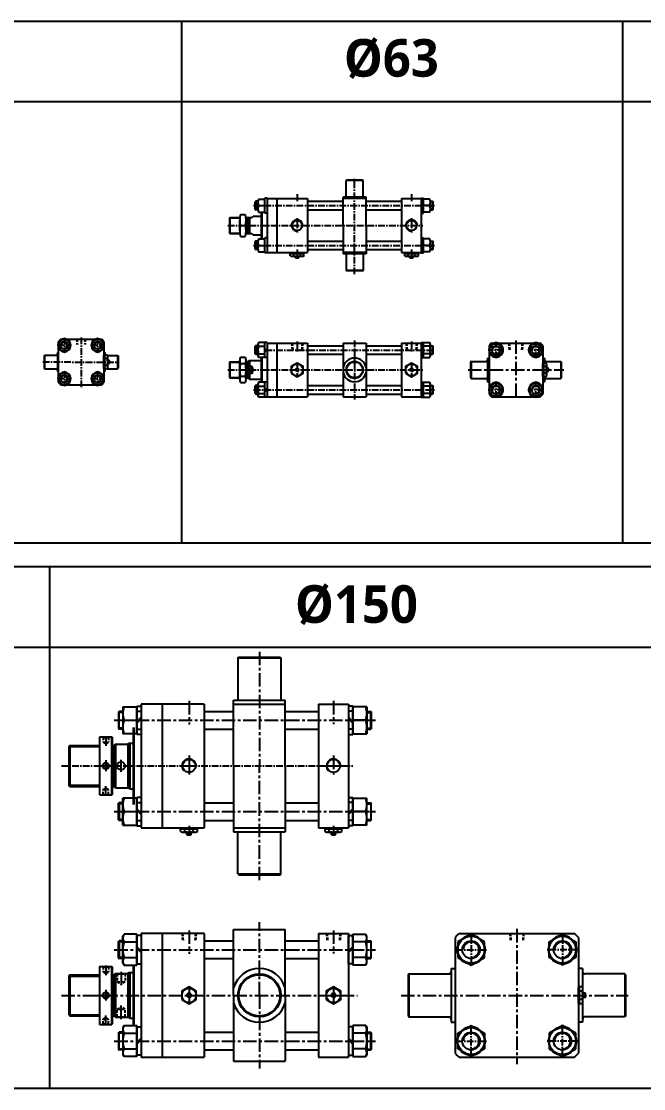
# Model space of a CAD drawing. Extents: x -819 to 5047, y 0 to 1986.
# Drawn here: x 1116 to 2275, y 0 to 1986 of the extents above; entities that cross this region are included whole.
import ezdxf

# ---------------------------------------------------------------- set-up
doc = ezdxf.new("R2010")
doc.units = 0
doc.header["$LTSCALE"] = 10
doc.header["$MEASUREMENT"] = 0
for name, pattern in [('CENTER', [2, 1.25, -0.25, 0.25, -0.25]), ('CENTERX2', [4, 2.5, -0.5, 0.5, -0.5]), ('HIDDENX2', [0.75, 0.5, -0.25])]:
    doc.linetypes.add(name, pattern=pattern)
doc.layers.get('0').update_dxf_attribs({"linetype": 'CONTINUOUS'})
doc.layers.get('DEFPOINTS').update_dxf_attribs({"linetype": 'CONTINUOUS'})
for name, color, linetype in [('CEN', 1, 'CENTERX2'), ('CENTER', 1, 'CENTER'), ('CL', 1, 'CENTER'), ('DIM', 2, 'CONTINUOUS'), ('HID', 2, 'HIDDENX2'), ('ML', 7, 'CONTINUOUS')]:
    doc.layers.add(name, color=color, linetype=linetype)
doc.styles.add('문자', font='romans.shx')

# ---------------------------------------------------------------- blocks, each defined once
blk = doc.blocks.new('A$C47060626')
at = {"layer": 'ML'}
for p, q in [((12.1, 26.7), (1.1, 20.3)), ((1.1, 20.3), (1.1, 7.6)), ((23.1, 20.3), (12.1, 26.7)), ((23.1, 7.6), (23.1, 20.3)), ((1.1, 7.6), (12.1, 1.3)), ((12.1, 1.3), (23.1, 7.6))]:
    blk.add_line(p, q, dxfattribs=at)
at = {"layer": 'ML', "color": 1, "linetype": 'CENTER'}
for p, q in [((12.1, 27.9), (12.1, 0)), ((0, 14), (24.2, 14))]:
    blk.add_line(p, q, dxfattribs=at)
at = {"layer": 'ML'}
for radius in [11, 7.1, 7]:
    blk.add_circle((12.1, 14), radius, dxfattribs=at)
for start, end in [(97.6906, 142.3094), (37.6906, 82.3094), (157.6906, 202.3094), (217.6906, 262.3094), (277.6906, 322.3094), (337.6906, 22.3094)]:
    blk.add_arc((12.1, 14), 11.9, start, end, dxfattribs=at)
at = {"layer": 'ML', "color": 2}
blk.add_arc((12.1, 14), 5.92, 261.2184, 189.4357, dxfattribs=at)
blk = doc.blocks.new('A$C04FF1368')
at = {"layer": 'ML'}
for p, q in [((14.5, 29.1), (2.5, 22.2)), ((2.5, 22.2), (2.5, 8.3)), ((26.5, 22.2), (14.5, 29.1)), ((26.5, 8.3), (26.5, 22.2)), ((2.5, 8.3), (14.5, 1.4)), ((14.5, 1.4), (26.5, 8.3))]:
    blk.add_line(p, q, dxfattribs=at)
at = {"layer": 'ML', "color": 1, "linetype": 'CENTER'}
for p, q in [((14.5, 0), (14.5, 30.5)), ((29, 15.2), (0, 15.2))]:
    blk.add_line(p, q, dxfattribs=at)
at = {"layer": 'ML'}
for radius in [12, 8.1, 8]:
    blk.add_circle((14.5, 15.2), radius, dxfattribs=at)
for start, end in [(154.4562, 205.5438), (94.4562, 145.5438), (34.4562, 85.5438), (334.4562, 25.5438), (214.4562, 265.5438), (274.4562, 325.5438)]:
    blk.add_arc((14.5, 15.2), 13.3, start, end, dxfattribs=at)
at = {"layer": 'ML', "color": 2}
blk.add_arc((14.5, 15.2), 6.92, 257.6643, 189.0156, dxfattribs=at)

msp = doc.modelspace()

# ---------------------------------------------------------------- linework, layer by layer
for p, q in [((5047, 1986.4), (0, 1986.4)), ((1415, 1015.4), (1415, 1986.4)), ((2236, 1015.4), (2236, 1986.4)), ((5047, 1836.4), (0, 1836.4)), ((1626.5, 1546.6), (1627, 1546.1)), ((1626.5, 1546.6), (1632.5, 1546.6)), ((1627, 1546.1), (1632, 1546.1)), ((1632.5, 1546.6), (1632, 1546.1)), ((1839.5, 1546.6), (1840, 1546.1)), ((1839.5, 1546.6), (1845.5, 1546.6)), ((1840, 1546.1), (1845, 1546.1)), ((1845.5, 1546.6), (1845, 1546.1)), ((1279.4, 1349.4), (1279.4, 1355.4)), ((1279.4, 1355.4), (1279.9, 1354.9)), ((1279.9, 1349.9), (1279.9, 1354.9)), ((1279.4, 1349.4), (1279.9, 1349.9)), ((2096.8, 1334.7), (2096.8, 1340.7)), ((2096.8, 1340.7), (2097.3, 1340.2)), ((2096.8, 1334.7), (2097.3, 1335.2)), ((2097.3, 1335.2), (2097.3, 1340.2)), ((5047, 1015.4), (0, 1015.4)), ((3507, 971), (0, 971)), ((1169, 0), (1169, 971)), ((3507, 821), (0, 821)), ((3507, 0), (0, 0)), ((3507, 0), (0, 0))]:
    msp.add_line(p, q)
at = {"color": 7, "linetype": 'Continuous'}
for p, q in [((1616.8, 1550.1), (1616.8, 1554.5)), ((1616.8, 1554.5), (1629.5, 1554.5)), ((1617.5, 1556.5), (1641.5, 1556.5)), ((1617.5, 1554.5), (1617.5, 1556.5)), ((1623.2, 1550.1), (1623.2, 1554.5)), ((1629.5, 1554.5), (1642.2, 1554.5)), ((1635.9, 1550.1), (1635.9, 1554.5)), ((1641.5, 1554.5), (1641.5, 1556.5)), ((1642.2, 1550.1), (1642.2, 1554.5)), ((1829.8, 1550.1), (1829.8, 1554.5)), ((1829.8, 1554.5), (1842.5, 1554.5)), ((1830.5, 1556.5), (1854.5, 1556.5)), ((1830.5, 1554.5), (1830.5, 1556.5)), ((1836.2, 1550.1), (1836.2, 1554.5)), ((1842.5, 1554.5), (1855.2, 1554.5)), ((1848.9, 1550.1), (1848.9, 1554.5)), ((1854.5, 1554.5), (1854.5, 1556.5)), ((1855.2, 1550.1), (1855.2, 1554.5)), ((1620, 1549.1), (1639.1, 1549.1)), ((1626.5, 1546.6), (1626.5, 1549.1)), ((1632.5, 1546.6), (1632.5, 1549.1)), ((1833, 1549.1), (1852.1, 1549.1)), ((1839.5, 1546.6), (1839.5, 1549.1)), ((1845.5, 1546.6), (1845.5, 1549.1)), ((1269.5, 1340.3), (1269.5, 1364.3)), ((1271.5, 1364.3), (1269.5, 1364.3)), ((1275.9, 1365), (1271.5, 1365)), ((1271.5, 1352.3), (1271.5, 1365)), ((1275.9, 1358.7), (1271.5, 1358.7)), ((1271.5, 1339.6), (1271.5, 1352.3)), ((1276.9, 1342.8), (1276.9, 1361.8)), ((1279.4, 1355.4), (1276.9, 1355.4)), ((1271.5, 1340.3), (1269.5, 1340.3)), ((1275.9, 1346), (1271.5, 1346)), ((1275.9, 1339.6), (1271.5, 1339.6)), ((1279.4, 1349.4), (1276.9, 1349.4)), ((2086.9, 1325.7), (2086.9, 1349.7)), ((2088.9, 1349.7), (2086.9, 1349.7)), ((2093.3, 1350.4), (2088.9, 1350.4)), ((2088.9, 1337.7), (2088.9, 1350.4)), ((2093.3, 1344.1), (2088.9, 1344.1)), ((2088.9, 1325), (2088.9, 1337.7)), ((2093.3, 1331.4), (2088.9, 1331.4)), ((2094.3, 1328.2), (2094.3, 1347.3)), ((2096.8, 1340.7), (2094.3, 1340.7)), ((2096.8, 1334.7), (2094.3, 1334.7)), ((2088.9, 1325.7), (2086.9, 1325.7)), ((2093.3, 1325), (2088.9, 1325)), ((1412.6, 478.6), (1412.6, 483.6)), ((1412.6, 483.6), (1419, 483.6)), ((1413.6, 483.6), (1413.6, 485.6)), ((1413.6, 485.6), (1442.8, 485.6)), ((1415.8, 477.6), (1440.6, 477.6)), ((1419, 483.6), (1443.8, 483.6)), ((1420.4, 478.6), (1420.4, 483.6)), ((1424.2, 477.8), (1424.2, 477.8)), ((1424.2, 473.1), (1424.2, 477.6)), ((1432.2, 473.1), (1432.2, 477.6)), ((1436, 478.6), (1436, 483.6)), ((1442.8, 483.6), (1442.8, 485.6)), ((1443.8, 478.6), (1443.8, 483.6)), ((1681.6, 478.6), (1681.6, 483.6)), ((1681.6, 483.6), (1688, 483.6)), ((1682.6, 483.6), (1682.6, 485.6)), ((1682.6, 485.6), (1711.8, 485.6)), ((1684.8, 477.6), (1709.6, 477.6)), ((1688, 483.6), (1712.8, 483.6)), ((1689.4, 478.6), (1689.4, 483.6)), ((1693.2, 477.8), (1693.2, 477.8)), ((1693.2, 473.1), (1693.2, 477.6)), ((1701.2, 473.1), (1701.2, 477.6)), ((1705, 478.6), (1705, 483.6)), ((1711.8, 483.6), (1711.8, 485.6)), ((1712.8, 478.6), (1712.8, 483.6)), ((1424.2, 473.1), (1424.7, 472.6)), ((1432.2, 473.1), (1424.2, 473.1)), ((1424.7, 472.6), (1431.7, 472.6)), ((1432.2, 473.1), (1431.7, 472.6)), ((1693.2, 473.1), (1693.7, 472.6)), ((1701.2, 473.1), (1693.2, 473.1)), ((1693.7, 472.6), (1700.7, 472.6)), ((1701.2, 473.1), (1700.7, 472.6)), ((2153.5, 159), (2153.5, 188.2)), ((2155.5, 188.2), (2153.5, 188.2)), ((2160.5, 189.2), (2155.5, 189.2)), ((2155.5, 164.3), (2155.5, 189.2)), ((2160.5, 181.4), (2155.5, 181.4)), ((2161.5, 161.2), (2161.5, 186)), ((2155.5, 159), (2153.5, 159)), ((2160.5, 165.8), (2155.5, 165.8)), ((2155.5, 158), (2155.5, 164.3)), ((2161.3, 169.6), (2161.3, 169.6)), ((2166, 177.6), (2161.5, 177.6)), ((2166, 169.6), (2161.5, 169.6)), ((2166, 177.6), (2166.5, 177.1)), ((2166, 177.6), (2166, 169.6)), ((2166, 169.6), (2166.5, 170.1)), ((2166.5, 170.1), (2166.5, 177.1)), ((2160.5, 158), (2155.5, 158))]:
    msp.add_line(p, q, dxfattribs=at)
for points in [[(1618.5, 1331.4), (1629.5, 1325), (1640.5, 1331.4), (1640.5, 1344.1), (1629.5, 1350.4), (1618.5, 1344.1)], [(1628.7, 1339.2), (1627.8, 1337.7), (1628.7, 1336.2), (1630.4, 1336.2), (1631.3, 1337.7), (1630.4, 1339.2)], [(1831.5, 1331.4), (1842.5, 1325), (1853.5, 1331.4), (1853.5, 1344.1), (1842.5, 1350.4), (1831.5, 1344.1)], [(1841.7, 1339.2), (1840.8, 1337.7), (1841.7, 1336.2), (1843.4, 1336.2), (1844.3, 1337.7), (1843.4, 1339.2)], [(1414.7, 165.8), (1428.2, 158), (1441.7, 165.8), (1441.7, 181.4), (1428.2, 189.2), (1414.7, 181.4)], [(1683.7, 165.8), (1697.2, 158), (1710.7, 165.8), (1710.7, 181.4), (1697.2, 189.2), (1683.7, 181.4)], [(1426.8, 176.1), (1425.3, 173.6), (1426.8, 171.1), (1429.7, 171.1), (1431.1, 173.6), (1429.7, 176.1)], [(1695.8, 176.1), (1694.3, 173.6), (1695.8, 171.1), (1698.7, 171.1), (1700.1, 173.6), (1698.7, 176.1)]]:
    msp.add_lwpolyline(points, close=True, dxfattribs=at)
for centre, radius in [((1629.5, 1337.7), 11), ((1629.5, 1337.7), 2.5), ((1842.5, 1337.7), 11), ((1842.5, 1337.7), 2.5), ((1428.2, 173.6), 13.5), ((1697.2, 173.6), 13.5), ((1428.2, 173.6), 3.5), ((1697.2, 173.6), 3.5)]:
    msp.add_circle(centre, radius, dxfattribs=at)
for centre, radius, start, end in [((1620, 1554.8), 5.62, 235.6158, 270), ((1620, 1554.8), 5.62, 235.6158, 304.3842), ((1629.5, 1570.1), 21, 252.412, 270), ((1629.5, 1570.1), 21, 270, 287.588), ((1639.1, 1554.8), 5.62, 235.6158, 304.3842), ((1833, 1554.8), 5.62, 235.6158, 270), ((1833, 1554.8), 5.62, 235.6158, 304.3842), ((1842.5, 1570.1), 21, 252.412, 270), ((1842.5, 1570.1), 21, 270, 287.588), ((1852.1, 1554.8), 5.62, 235.6158, 304.3842), ((1271.3, 1361.8), 5.62, 325.6158, 34.3842), ((1255.9, 1352.3), 21, 0, 17.588), ((1255.9, 1352.3), 21, 342.412, 0), ((1271.3, 1342.8), 5.62, 325.6158, 34.3842), ((1271.3, 1342.8), 5.62, 325.6158, 0), ((2088.7, 1347.3), 5.62, 325.6158, 34.3842), ((2073.3, 1337.7), 21, 0, 17.588), ((2073.3, 1337.7), 21, 342.412, 0), ((2088.7, 1328.2), 5.62, 325.6158, 34.3842), ((2088.7, 1328.2), 5.62, 325.6158, 0), ((1415.8, 483.2), 5.62, 235.6158, 270), ((1416.5, 485.8), 8.22, 241.7006, 298.2994), ((1428.2, 508.9), 31.3, 255.6172, 270.0141), ((1428.2, 508.9), 31.3, 269.9859, 284.3828), ((1439.9, 485.8), 8.22, 241.7006, 298.2994), ((1684.8, 483.2), 5.62, 235.6158, 270), ((1685.5, 485.8), 8.22, 241.7006, 298.2994), ((1697.2, 508.9), 31.3, 255.6172, 270.0141), ((1697.2, 508.9), 31.3, 269.9859, 284.3828), ((1708.9, 485.8), 8.22, 241.7006, 298.2994), ((2153.3, 185.3), 8.22, 331.7006, 28.2994), ((2130.2, 173.6), 31.3, 359.9859, 14.3828), ((2130.2, 173.6), 31.3, 345.6172, 0.0141), ((2153.3, 161.9), 8.22, 331.7006, 28.2994)]:
    msp.add_arc(centre, radius, start, end, dxfattribs=at)
at = {"layer": 'CEN', "color": 1, "linetype": 'CENTER'}
for p, q in [((1736.5, 1515.7), (1736.5, 1694.8)), ((1629.5, 1664.5), (1629.5, 1651.5)), ((1842.5, 1664.5), (1842.5, 1651.5)), ((1548.5, 1643.5), (1885.5, 1643.5)), ((1500.5, 1606.5), (1863.5, 1606.5)), ((1548.5, 1569.5), (1885.5, 1569.5)), ((1629.5, 1561.5), (1629.5, 1547.5)), ((1842.5, 1561.5), (1842.5, 1547.5)), ((1736.5, 1392.5), (1736.5, 1282.4)), ((1570.5, 1374.7), (1885.5, 1374.7)), ((1500.5, 1337.7), (1863.5, 1337.7)), ((1629.5, 1346.7), (1629.5, 1328.7)), ((1842.5, 1346.7), (1842.5, 1328.7)), ((1548.5, 1300.7), (1885.5, 1300.7))]:
    msp.add_line(p, q, dxfattribs=at)
at = {"layer": 'CEN', "color": 1, "linetype": 'CENTER', "ltscale": 1.5}
for p, q in [((1629.5, 1620), (1629.5, 1593)), ((1842.5, 1620), (1842.5, 1593)), ((1629.5, 1390.7), (1629.5, 1370.7)), ((1842.5, 1390.7), (1842.5, 1370.7))]:
    msp.add_line(p, q, dxfattribs=at)
at = {"layer": 'CEN'}
for p, q in [((2036.9, 1392.7), (2036.9, 1282.7)), ((1947.9, 1337.7), (2125.9, 1337.7)), ((1559.2, 813.2), (1559.2, 600.6)), ((1428.2, 721.6), (1428.2, 677.7)), ((1697.2, 721.6), (1697.2, 678.4)), ((1289, 685.6), (1775.4, 685.6)), ((1273.2, 656.3), (1273.2, 638.3)), ((1428.2, 619.9), (1428.2, 584.2)), ((1697.2, 619.9), (1697.2, 583.5)), ((1255.1, 600.6), (1290.4, 600.6)), ((1273.2, 611.1), (1273.2, 590.8)), ((1301.7, 589.6), (1301.7, 611.9)), ((1414.9, 600.6), (1441.5, 600.6)), ((1428.2, 613.9), (1428.2, 587.1)), ((1559.2, 387.9), (1559.2, 600.6)), ((1683.9, 600.6), (1710.5, 600.6)), ((1273.2, 544.8), (1273.2, 562.9)), ((1289, 515.6), (1775.4, 515.6)), ((1428.2, 489.3), (1428.2, 473.6)), ((1697.2, 489.4), (1697.2, 473.6)), ((1559.2, 173.6), (1559.2, 309.6)), ((1428.2, 294.6), (1428.2, 250.7)), ((1697.2, 294.6), (1697.2, 251.4)), ((2038.5, 297.3), (2038.5, 45.7)), ((1289, 258.6), (1775.4, 258.6)), ((1273.2, 229.3), (1273.2, 211.3)), ((1301.7, 217.6), (1301.7, 192.3)), ((1273.2, 184.1), (1273.2, 163.8)), ((1428.2, 186.9), (1428.2, 160.3)), ((1697.2, 186.9), (1697.2, 160.3)), ((1190.6, 173.6), (1742.1, 173.6)), ((1255.1, 173.6), (1290.4, 173.6)), ((1255.1, 173.6), (1290.4, 173.6)), ((1559.2, 173.6), (1559.2, 37.5)), ((1683.9, 173.6), (1710.5, 173.6)), ((1823.3, 173.6), (2245.9, 173.6)), ((1301.7, 129.6), (1301.7, 154.7)), ((1273.2, 117.8), (1273.2, 135.9)), ((1289, 88.6), (1775.4, 88.6))]:
    msp.add_line(p, q, dxfattribs=at)
at = {"layer": 'CENTER'}
for p, q in [((1227.2, 1398), (1227.1, 1305)), ((1155.7, 1352.5), (1297.6, 1352.3)), ((1190.6, 600.6), (1732.9, 600.6))]:
    msp.add_line(p, q, dxfattribs=at)
at = {"layer": 'CL'}
for p, q in [((1953.5, 286.8), (1953.5, 230.3)), ((2123.5, 286.8), (2123.5, 230.3)), ((1925.3, 258.6), (1981.8, 258.6)), ((2151.8, 258.6), (2095.3, 258.6)), ((1953.5, 60.3), (1953.5, 116.8)), ((2123.5, 60.3), (2123.5, 116.8)), ((1925.3, 88.6), (1981.8, 88.6)), ((2151.8, 88.6), (2095.3, 88.6))]:
    msp.add_line(p, q, dxfattribs=at)
at = {"layer": 'DEFPOINTS', "color": 0, "linetype": 'ByBlock'}
for p in [(1562.5, 1624), (1562.5, 1589), (1562.5, 1355.2), (1556.6, 1320.2), (1562.5, 1320.2)]:
    msp.add_point(p, dxfattribs=at)
at = {"layer": 'DIM'}
for p, q in [((1758, 1673), (1758, 1673)), ((1627, 1546.1), (1627, 1549.1)), ((1632, 1546.1), (1632, 1549.1)), ((1758, 1540), (1758, 1540)), ((1840, 1546.1), (1840, 1549.1)), ((1845, 1546.1), (1845, 1549.1)), ((1569.5, 1374.7), (1573.5, 1377.1)), ((1569.5, 1372.4), (1573.5, 1374.7)), ((1864.5, 1377.1), (1860.5, 1374.7)), ((1864.5, 1374.7), (1860.5, 1372.4)), ((1279.9, 1354.9), (1276.9, 1354.9)), ((1279.9, 1349.9), (1276.9, 1349.9)), ((1545.3, 1331), (1538.5, 1344.5)), ((1538.5, 1331), (1545.3, 1344.5)), ((2097.3, 1340.2), (2094.3, 1340.2)), ((2097.3, 1335.2), (2094.3, 1335.2)), ((1569.5, 1300.7), (1573.5, 1303.1)), ((1569.5, 1298.4), (1573.5, 1300.7)), ((1864.5, 1303.1), (1860.5, 1300.7)), ((1864.5, 1300.7), (1860.5, 1298.4)), ((1204.2, 636.6), (1261.2, 636.6)), ((1285.2, 636.6), (1287.2, 636.6)), ((1287.2, 636.6), (1289.2, 637.7)), ((1204.2, 564.6), (1261.2, 564.6)), ((1285.2, 564.6), (1287.2, 564.6)), ((1287.2, 564.6), (1289.2, 563.4)), ((1204.2, 209.6), (1261.2, 209.6)), ((1285.2, 209.6), (1287.2, 209.6)), ((1287.2, 209.6), (1289.2, 210.7)), ((1204.2, 137.6), (1261.2, 137.6)), ((1285.2, 137.6), (1287.2, 137.6)), ((1287.2, 137.6), (1289.2, 136.4))]:
    msp.add_line(p, q, dxfattribs=at)
for centre, radius, start, end in [((1629.5, 1606.5), 10.5, 356.1774, 273.8226), ((1842.5, 1606.5), 10.5, 356.1774, 273.8226), ((1629.5, 1337.7), 3, 270, 180), ((1842.5, 1337.7), 3, 270, 180), ((1428.2, 600.6), 13.2, 349.6369, 221.3938), ((1697.2, 600.6), 13.2, 349.6369, 221.3938)]:
    msp.add_arc(centre, radius, start, end, dxfattribs=at)
at = {"layer": 'HID'}
for p, q in [((1218.7, 1394.9), (1219.5, 1384.9)), ((1219.5, 1394.9), (1220.3, 1384.9)), ((1234.5, 1394.9), (1233.7, 1384.9)), ((1235.3, 1394.9), (1234.5, 1384.9)), ((1619, 1387.7), (1620.4, 1374.7)), ((1620.3, 1387.7), (1621.6, 1374.7)), ((1638.8, 1387.7), (1637.4, 1374.7)), ((1640, 1387.7), (1638.7, 1374.7)), ((1832, 1387.7), (1833.4, 1374.7)), ((1833.3, 1387.7), (1834.6, 1374.7)), ((1851.8, 1387.7), (1850.4, 1374.7)), ((1853, 1387.7), (1851.7, 1374.7)), ((2023.1, 1387.7), (2024.3, 1373.7)), ((2024.2, 1387.7), (2025.4, 1373.7)), ((2048.3, 1387.7), (2047.1, 1373.7)), ((2049.5, 1387.7), (2048.3, 1373.7)), ((1268.2, 653.6), (1267.2, 654.6)), ((1268.2, 653.6), (1268.2, 644.6)), ((1268.2, 653.6), (1278.2, 653.6)), ((1268.2, 644.6), (1273.2, 641.4)), ((1268.2, 644.6), (1278.2, 644.6)), ((1273.2, 641.4), (1278.2, 644.6)), ((1278.2, 653.6), (1279.2, 654.6)), ((1278.2, 653.6), (1278.2, 644.6)), ((1268.2, 556.6), (1273.2, 559.8)), ((1268.2, 547.6), (1268.2, 556.6)), ((1268.2, 556.6), (1278.2, 556.6)), ((1273.2, 559.8), (1278.2, 556.6)), ((1278.2, 547.6), (1278.2, 556.6)), ((1268.2, 547.6), (1267.2, 546.6)), ((1268.2, 547.6), (1278.2, 547.6)), ((1278.2, 547.6), (1279.2, 546.6)), ((1415, 288.6), (1416.2, 274.6)), ((1416.2, 288.6), (1417.4, 274.6)), ((1440.3, 288.6), (1439.1, 274.6)), ((1441.4, 288.6), (1440.2, 274.6)), ((1684, 288.6), (1685.2, 274.6)), ((1685.2, 288.6), (1686.4, 274.6)), ((1709.3, 288.6), (1708.1, 274.6)), ((1710.4, 288.6), (1709.2, 274.6)), ((2025.3, 288.6), (2026.5, 274.6)), ((2026.5, 288.6), (2027.7, 274.6)), ((2050.6, 288.6), (2049.3, 274.6)), ((2051.7, 288.6), (2050.5, 274.6)), ((1268.2, 226.6), (1267.2, 227.6)), ((1268.2, 226.6), (1268.2, 217.6)), ((1268.2, 226.6), (1278.2, 226.6)), ((1278.2, 226.6), (1279.2, 227.6)), ((1278.2, 226.6), (1278.2, 217.6)), ((1268.2, 217.6), (1273.2, 214.4)), ((1268.2, 217.6), (1278.2, 217.6)), ((1273.2, 214.4), (1278.2, 217.6)), ((1293.7, 214.1), (1294.2, 213.6)), ((1294.2, 213.6), (1294.2, 199.1)), ((1294.2, 213.6), (1309.2, 213.6)), ((1294.2, 199.1), (1309.2, 199.1)), ((1294.2, 199.1), (1301.7, 194.7)), ((1309.2, 199.1), (1301.7, 194.7)), ((1309.7, 214.1), (1309.2, 213.6)), ((1309.2, 213.6), (1309.2, 199.1)), ((1294.2, 148.1), (1301.7, 152.4)), ((1294.2, 148.1), (1309.2, 148.1)), ((1294.2, 133.6), (1294.2, 148.1)), ((1309.2, 148.1), (1301.7, 152.4)), ((1309.2, 133.6), (1309.2, 148.1)), ((1268.2, 120.6), (1267.2, 119.6)), ((1268.2, 129.6), (1273.2, 132.7)), ((1268.2, 120.6), (1268.2, 129.6)), ((1268.2, 129.6), (1278.2, 129.6)), ((1268.2, 120.6), (1278.2, 120.6)), ((1273.2, 132.7), (1278.2, 129.6)), ((1278.2, 120.6), (1278.2, 129.6)), ((1278.2, 120.6), (1279.2, 119.6)), ((1293.7, 133.1), (1294.2, 133.6)), ((1294.2, 133.6), (1309.2, 133.6)), ((1309.7, 133.1), (1309.2, 133.6))]:
    msp.add_line(p, q, dxfattribs=at)
at = {"layer": 'ML'}
for p, q in [((1721.8, 1691), (1720.8, 1690)), ((1720.8, 1659.5), (1720.8, 1690)), ((1752.3, 1690), (1720.8, 1690)), ((1751.3, 1691), (1721.8, 1691)), ((1751.3, 1691), (1752.3, 1690)), ((1752.3, 1659.5), (1752.3, 1690)), ((1552.3, 1651.5), (1551.5, 1650.8)), ((1551.5, 1636.3), (1551.5, 1650.8)), ((1552.3, 1651.5), (1552.3, 1635.5)), ((1556.7, 1651.5), (1552.3, 1651.5)), ((1556.5, 1637.5), (1556.5, 1649.6)), ((1557.6, 1655.7), (1569.5, 1655.7)), ((1569.5, 1629.5), (1569.5, 1657.5)), ((1573.5, 1657.5), (1569.5, 1657.5)), ((1573.5, 1657.5), (1573.5, 1555.5)), ((1573.5, 1656.5), (1648.5, 1656.5)), ((1591.5, 1656.5), (1591.5, 1556.5)), ((1648.5, 1656.5), (1648.5, 1556.5)), ((1648.5, 1651.5), (1715, 1651.5)), ((1715, 1606.5), (1715, 1659.5)), ((1758, 1659.5), (1715, 1659.5)), ((1758, 1656.5), (1715, 1656.5)), ((1758, 1606.5), (1758, 1659.5)), ((1758, 1651.5), (1823.5, 1651.5)), ((1823.5, 1656.5), (1823.5, 1556.5)), ((1823.5, 1656.5), (1860.5, 1656.5)), ((1860.5, 1657.5), (1860.5, 1555.5)), ((1860.5, 1657.5), (1864.5, 1657.5)), ((1864.5, 1629.5), (1864.5, 1657.5)), ((1876.5, 1655.7), (1864.5, 1655.7)), ((1877.4, 1651.5), (1881.8, 1651.5)), ((1877.5, 1637.5), (1877.5, 1649.6)), ((1881.8, 1651.5), (1881.8, 1635.5)), ((1881.8, 1651.5), (1882.5, 1650.8)), ((1882.5, 1636.3), (1882.5, 1650.8)), ((1551.5, 1636.3), (1552.3, 1635.5)), ((1556.7, 1635.5), (1552.3, 1635.5)), ((1557.6, 1643.5), (1569.5, 1643.5)), ((1557.6, 1631.4), (1569.5, 1631.4)), ((1562.5, 1631.4), (1562.5, 1581.7)), ((1563.5, 1631.4), (1563.5, 1581.7)), ((1573.5, 1629.5), (1569.5, 1629.5)), ((1648.5, 1635.5), (1715, 1635.5)), ((1758, 1635.5), (1823.5, 1635.5)), ((1860.5, 1629.5), (1864.5, 1629.5)), ((1876.5, 1643.5), (1864.5, 1643.5)), ((1876.5, 1631.4), (1864.5, 1631.4)), ((1877.4, 1635.5), (1881.8, 1635.5)), ((1882.5, 1636.3), (1881.8, 1635.5)), ((1503.5, 1620.8), (1504.3, 1621.5)), ((1503.5, 1620.8), (1503.5, 1592.3)), ((1504.3, 1621.5), (1504.3, 1591.5)), ((1504.3, 1621.5), (1522.9, 1621.5)), ((1522.5, 1596.4), (1522.5, 1616.7)), ((1524, 1626.9), (1533, 1626.9)), ((1534.2, 1621.5), (1545.3, 1621.5)), ((1534.5, 1596.4), (1534.5, 1616.7)), ((1536.5, 1621.5), (1536.5, 1591.5)), ((1538.5, 1621.5), (1538.5, 1591.5)), ((1540.5, 1621.5), (1540.5, 1591.5)), ((1545.3, 1621.5), (1547.3, 1624)), ((1547.3, 1624), (1562.5, 1624)), ((1503.5, 1592.3), (1504.3, 1591.5)), ((1504.3, 1591.5), (1522.9, 1591.5)), ((1524, 1606.5), (1533, 1606.5)), ((1534.2, 1591.5), (1545.3, 1591.5)), ((1545.3, 1591.5), (1547.3, 1589)), ((1715, 1606.5), (1715, 1553.5)), ((1758, 1606.5), (1758, 1553.5)), ((1524, 1586.2), (1533, 1586.2)), ((1547.3, 1589), (1562.5, 1589)), ((1552.3, 1577.5), (1551.5, 1576.8)), ((1551.5, 1562.3), (1551.5, 1576.8)), ((1552.3, 1577.5), (1552.3, 1561.5)), ((1556.7, 1577.5), (1552.3, 1577.5)), ((1556.5, 1563.5), (1556.5, 1575.6)), ((1557.6, 1581.7), (1569.5, 1581.7)), ((1557.6, 1569.5), (1569.5, 1569.5)), ((1569.5, 1555.5), (1569.5, 1583.5)), ((1573.5, 1583.5), (1569.5, 1583.5)), ((1648.5, 1577.5), (1715, 1577.5)), ((1758, 1577.5), (1823.5, 1577.5)), ((1860.5, 1583.5), (1864.5, 1583.5)), ((1864.5, 1555.5), (1864.5, 1583.5)), ((1876.5, 1581.7), (1864.5, 1581.7)), ((1876.5, 1569.5), (1864.5, 1569.5)), ((1877.4, 1577.5), (1881.8, 1577.5)), ((1877.5, 1563.5), (1877.5, 1575.6)), ((1881.8, 1577.5), (1881.8, 1561.5)), ((1881.8, 1577.5), (1882.5, 1576.8)), ((1882.5, 1562.3), (1882.5, 1576.8)), ((1551.5, 1562.3), (1552.3, 1561.5)), ((1556.7, 1561.5), (1552.3, 1561.5)), ((1557.6, 1557.4), (1569.5, 1557.4)), ((1573.5, 1555.5), (1569.5, 1555.5)), ((1573.5, 1556.5), (1648.5, 1556.5)), ((1648.5, 1561.5), (1715, 1561.5)), ((1758, 1556.5), (1715, 1556.5)), ((1758, 1553.5), (1715, 1553.5)), ((1720.8, 1553.5), (1720.8, 1523)), ((1752.3, 1553.5), (1752.3, 1523)), ((1758, 1561.5), (1823.5, 1561.5)), ((1823.5, 1556.5), (1860.5, 1556.5)), ((1860.5, 1555.5), (1864.5, 1555.5)), ((1876.5, 1557.4), (1864.5, 1557.4)), ((1877.4, 1561.5), (1881.8, 1561.5)), ((1882.5, 1562.3), (1881.8, 1561.5)), ((1752.3, 1523), (1720.8, 1523)), ((1721.8, 1522), (1720.8, 1523)), ((1751.3, 1522), (1721.8, 1522)), ((1751.3, 1522), (1752.3, 1523)), ((1189.3, 1394.9), (1265.1, 1394.9)), ((1269.5, 1390.6), (1269.5, 1314.2)), ((1184.5, 1390.2), (1184.5, 1314.6)), ((1552.3, 1382.7), (1551.5, 1382)), ((1551.5, 1367.5), (1551.5, 1382)), ((1552.3, 1382.7), (1552.3, 1366.7)), ((1556.5, 1382.7), (1552.3, 1382.7)), ((1556.5, 1364.2), (1556.5, 1385.2)), ((1573.5, 1388.7), (1557.6, 1388.7)), ((1557.6, 1381.7), (1569.5, 1381.7)), ((1569.5, 1360.7), (1569.5, 1388.7)), ((1573.5, 1388.7), (1573.5, 1286.7)), ((1573.5, 1387.7), (1648.5, 1387.7)), ((1591.5, 1387.7), (1591.5, 1287.7)), ((1648.5, 1387.7), (1648.5, 1287.7)), ((1648.5, 1382.7), (1715, 1382.7)), ((1715, 1387.7), (1758, 1387.7)), ((1715, 1387.7), (1715, 1287.7)), ((1758, 1387.7), (1758, 1287.7)), ((1758, 1382.7), (1823.5, 1382.7)), ((1823.5, 1387.7), (1823.5, 1287.7)), ((1823.5, 1387.7), (1860.5, 1387.7)), ((1860.5, 1388.7), (1860.5, 1286.7)), ((1860.5, 1388.7), (1876.5, 1388.7)), ((1864.5, 1360.7), (1864.5, 1388.7)), ((1876.5, 1381.7), (1864.5, 1381.7)), ((1877.5, 1364.2), (1877.5, 1385.2)), ((1877.5, 1382.7), (1881.8, 1382.7)), ((1881.8, 1382.7), (1881.8, 1366.7)), ((1881.8, 1382.7), (1882.5, 1382)), ((1882.5, 1367.5), (1882.5, 1382)), ((1986.9, 1383.1), (1986.9, 1292.4)), ((1991.6, 1387.7), (2082.3, 1387.7)), ((2086.9, 1383.1), (2086.9, 1292.4)), ((1159.2, 1365), (1158.2, 1364)), ((1158.2, 1364), (1158.2, 1341)), ((1159.2, 1365), (1159.1, 1340)), ((1159.2, 1365), (1180.7, 1365)), ((1183.2, 1370), (1183.1, 1335)), ((1183.2, 1370), (1184.5, 1370)), ((1269.5, 1369.8), (1271.2, 1369.8)), ((1269.5, 1357.8), (1269.5, 1346.8)), ((1271.2, 1369.8), (1271.2, 1364.3)), ((1276.1, 1364.8), (1295.2, 1364.8)), ((1295.2, 1364.8), (1295.1, 1339.8)), ((1295.2, 1364.8), (1296.2, 1363.8)), ((1296.2, 1363.8), (1296.2, 1340.8)), ((1503.5, 1352), (1504.3, 1352.7)), ((1503.5, 1352), (1503.5, 1323.5)), ((1504.3, 1352.7), (1504.3, 1322.7)), ((1504.3, 1352.7), (1522.5, 1352.7)), ((1522.5, 1320.1), (1522.5, 1355.4)), ((1524, 1361.2), (1533, 1361.2)), ((1534.5, 1320.1), (1534.5, 1355.4)), ((1534.5, 1320.1), (1534.5, 1355.4)), ((1534.5, 1352.7), (1538.5, 1352.7)), ((1536.5, 1352.7), (1536.5, 1322.7)), ((1538.5, 1353.2), (1540.5, 1355.2)), ((1538.5, 1353.2), (1538.5, 1322.2)), ((1540.5, 1355.2), (1562.5, 1355.2)), ((1540.5, 1355.2), (1540.5, 1344.5)), ((1551.5, 1367.5), (1552.3, 1366.7)), ((1556.5, 1366.7), (1552.3, 1366.7)), ((1557.6, 1367.7), (1569.5, 1367.7)), ((1573.5, 1360.7), (1557.6, 1360.7)), ((1562.5, 1360.7), (1562.5, 1314.7)), ((1563.5, 1360.7), (1563.5, 1314.7)), ((1648.5, 1366.7), (1715, 1366.7)), ((1758, 1366.7), (1823.5, 1366.7)), ((1860.5, 1360.7), (1876.5, 1360.7)), ((1876.5, 1367.7), (1864.5, 1367.7)), ((1877.5, 1366.7), (1881.8, 1366.7)), ((1882.5, 1367.5), (1881.8, 1366.7)), ((1953.4, 1353.5), (1952.4, 1352.5)), ((1952.4, 1352.5), (1952.4, 1339.1)), ((1953.4, 1353.5), (1981.4, 1353.5)), ((1953.4, 1353.5), (1953.4, 1322)), ((1983.9, 1359.7), (1986.9, 1359.7)), ((1983.9, 1359.7), (1983.9, 1315.7)), ((2086.9, 1359.7), (2089.9, 1359.7)), ((2089.9, 1359.7), (2089.9, 1350.4)), ((2092.4, 1353.5), (2120.4, 1353.5)), ((2120.4, 1353.5), (2121.4, 1352.5)), ((2120.4, 1353.5), (2120.4, 1322)), ((2121.4, 1352.5), (2121.4, 1339.1)), ((1158.2, 1341), (1159.2, 1340)), ((1159.2, 1340), (1180.7, 1340)), ((1183.1, 1335), (1184.5, 1335)), ((1269.5, 1334.8), (1271.1, 1334.8)), ((1271.2, 1340.3), (1271.1, 1334.8)), ((1276, 1339.8), (1295.2, 1339.8)), ((1295.2, 1339.8), (1296.2, 1340.8)), ((1524, 1349.5), (1533, 1349.5)), ((1538.5, 1344.5), (1545.3, 1344.5)), ((1545.3, 1331), (1538.5, 1331)), ((1540.5, 1331), (1540.5, 1320.2)), ((1545.3, 1344.5), (1545.3, 1331)), ((1952.4, 1339.1), (1952.4, 1323)), ((2121.4, 1339.1), (2121.4, 1323)), ((1503.5, 1323.5), (1504.3, 1322.7)), ((1504.3, 1322.7), (1522.5, 1322.7)), ((1524, 1326), (1533, 1326)), ((1524, 1314.2), (1533, 1314.2)), ((1534.5, 1322.7), (1538.5, 1322.7)), ((1538.5, 1322.2), (1540.5, 1320.2)), ((1540.5, 1320.2), (1562.5, 1320.2)), ((1556.5, 1290.2), (1556.5, 1311.2)), ((1573.5, 1314.7), (1557.6, 1314.7)), ((1569.5, 1286.7), (1569.5, 1314.7)), ((1860.5, 1314.7), (1876.5, 1314.7)), ((1864.5, 1286.7), (1864.5, 1314.7)), ((1877.5, 1290.2), (1877.5, 1311.2)), ((1952.4, 1323), (1953.4, 1322)), ((1953.4, 1322), (1981.4, 1322)), ((1983.9, 1315.7), (1986.9, 1315.7)), ((2086.9, 1315.7), (2089.9, 1315.7)), ((2089.9, 1325), (2089.9, 1315.7)), ((2092.4, 1322), (2120.4, 1322)), ((2121.4, 1323), (2120.4, 1322)), ((1189.1, 1309.9), (1265.2, 1309.9)), ((1552.3, 1308.7), (1551.5, 1308)), ((1551.5, 1293.5), (1551.5, 1308)), ((1551.5, 1293.5), (1552.3, 1292.7)), ((1552.3, 1308.7), (1552.3, 1292.7)), ((1556.5, 1308.7), (1552.3, 1308.7)), ((1556.5, 1292.7), (1552.3, 1292.7)), ((1557.6, 1307.7), (1569.5, 1307.7)), ((1557.6, 1293.7), (1569.5, 1293.7)), ((1648.5, 1308.7), (1715, 1308.7)), ((1648.5, 1292.7), (1715, 1292.7)), ((1758, 1308.7), (1823.5, 1308.7)), ((1758, 1292.7), (1823.5, 1292.7)), ((1876.5, 1307.7), (1864.5, 1307.7)), ((1876.5, 1293.7), (1864.5, 1293.7)), ((1877.5, 1308.7), (1881.8, 1308.7)), ((1877.5, 1292.7), (1881.8, 1292.7)), ((1881.8, 1308.7), (1881.8, 1292.7)), ((1881.8, 1308.7), (1882.5, 1308)), ((1882.5, 1293.5), (1881.8, 1292.7)), ((1882.5, 1293.5), (1882.5, 1308)), ((1573.5, 1286.7), (1557.6, 1286.7)), ((1573.5, 1287.7), (1648.5, 1287.7)), ((1715, 1287.7), (1758, 1287.7)), ((1823.5, 1287.7), (1860.5, 1287.7)), ((1860.5, 1286.7), (1876.5, 1286.7)), ((1991.6, 1287.7), (2082.3, 1287.7)), ((1519.2, 801.6), (1520.7, 803.1)), ((1519.2, 801.6), (1519.2, 723.1)), ((1519.2, 801.6), (1599.2, 801.6)), ((1520.7, 803.1), (1597.7, 803.1)), ((1597.7, 803.1), (1599.2, 801.6)), ((1599.2, 801.6), (1599.2, 723.1)), ((1339.2, 715.6), (1339.2, 485.6)), ((1456.2, 715.6), (1339.2, 715.6)), ((1378.2, 715.6), (1378.2, 485.6)), ((1456.2, 715.6), (1456.2, 485.6)), ((1511.2, 723.1), (1607.2, 723.1)), ((1511.2, 600.6), (1511.2, 723.1)), ((1511.2, 715.6), (1607.2, 715.6)), ((1607.2, 600.6), (1607.2, 723.1)), ((1669.2, 715.6), (1725.2, 715.6)), ((1669.2, 715.6), (1669.2, 485.6)), ((1725.2, 715.6), (1725.2, 485.6)), ((1297, 701.1), (1298, 702.1)), ((1297, 701.1), (1297, 670.1)), ((1305, 702.1), (1298, 702.1)), ((1298, 669.1), (1298, 702.1)), ((1305, 710.6), (1305, 660.6)), ((1305, 710.6), (1331, 710.6)), ((1331, 659.3), (1331, 711.8)), ((1331, 711.8), (1339.2, 711.8)), ((1331, 710.6), (1331, 660.6)), ((1331, 702.3), (1339.2, 702.3)), ((1456.2, 702.1), (1511.2, 702.1)), ((1607.2, 702.1), (1669.2, 702.1)), ((1733.4, 711.8), (1725.2, 711.8)), ((1733.4, 702.3), (1725.2, 702.3)), ((1733.4, 659.3), (1733.4, 711.8)), ((1759.4, 710.6), (1733.4, 710.6)), ((1733.4, 710.6), (1733.4, 660.6)), ((1759.4, 710.6), (1759.4, 660.6)), ((1759.4, 702.1), (1766.4, 702.1)), ((1767.4, 701.1), (1766.4, 702.1)), ((1766.4, 669.1), (1766.4, 702.1)), ((1767.4, 701.1), (1767.4, 670.1)), ((1307.3, 685.6), (1331, 685.6)), ((1331, 682.9), (1339.2, 691.1)), ((1331, 680.1), (1339.2, 688.3)), ((1733.4, 682.9), (1725.2, 691.1)), ((1733.4, 680.1), (1725.2, 688.3)), ((1757.2, 685.6), (1733.4, 685.6)), ((1297, 670.1), (1298, 669.1)), ((1305, 669.1), (1298, 669.1)), ((1331, 660.6), (1305, 660.6)), ((1324.2, 672.1), (1324.2, 529.1)), ((1325.2, 672.1), (1325.2, 529.1)), ((1331, 668.8), (1339.2, 668.8)), ((1339.2, 659.3), (1331, 659.3)), ((1456.2, 669.1), (1511.2, 669.1)), ((1607.2, 669.1), (1669.2, 669.1)), ((1733.4, 668.8), (1725.2, 668.8)), ((1725.2, 659.3), (1733.4, 659.3)), ((1733.4, 660.6), (1759.4, 660.6)), ((1759.4, 669.1), (1766.4, 669.1)), ((1767.4, 670.1), (1766.4, 669.1)), ((1206.2, 638.6), (1204.2, 636.6)), ((1204.2, 636.6), (1204.2, 564.6)), ((1206.2, 638.6), (1261.2, 638.6)), ((1206.2, 638.6), (1206.2, 562.6)), ((1262.2, 654.6), (1261.2, 653.6)), ((1261.2, 653.6), (1261.2, 547.6)), ((1262.2, 546.6), (1262.2, 654.6)), ((1262.2, 654.6), (1284.2, 654.6)), ((1284.2, 546.6), (1284.2, 654.6)), ((1284.2, 654.6), (1285.2, 653.6)), ((1285.2, 653.6), (1285.2, 547.6)), ((1285.2, 638.6), (1289.2, 638.6)), ((1287.2, 638.6), (1287.2, 562.6)), ((1291.2, 641.1), (1289.2, 639.1)), ((1289.2, 639.1), (1289.2, 562.1)), ((1291.2, 641.1), (1314.2, 641.1)), ((1291.2, 641.1), (1291.2, 560.1)), ((1318.2, 643.1), (1314.2, 641.1)), ((1314.2, 641.1), (1314.2, 560.1)), ((1318.2, 643.1), (1324.2, 643.1)), ((1318.2, 643.1), (1318.2, 558.1)), ((1511.2, 600.6), (1511.2, 478.1)), ((1607.2, 600.6), (1607.2, 478.1)), ((1204.2, 564.6), (1206.2, 562.6)), ((1206.2, 562.6), (1261.2, 562.6)), ((1285.2, 562.6), (1289.2, 562.6)), ((1289.2, 562.1), (1291.2, 560.1)), ((1291.2, 560.1), (1289.2, 562.1)), ((1291.2, 560.1), (1314.2, 560.1)), ((1318.2, 558.1), (1314.2, 560.1)), ((1318.2, 558.1), (1324.2, 558.1)), ((1262.2, 546.6), (1261.2, 547.6)), ((1262.2, 546.6), (1284.2, 546.6)), ((1284.2, 546.6), (1285.2, 547.6)), ((1305, 490.6), (1305, 540.6)), ((1331, 540.6), (1305, 540.6)), ((1331, 541.8), (1331, 489.3)), ((1339.2, 541.8), (1331, 541.8)), ((1331, 490.6), (1331, 540.6)), ((1725.2, 541.8), (1733.4, 541.8)), ((1733.4, 541.8), (1733.4, 489.3)), ((1733.4, 490.6), (1733.4, 540.6)), ((1733.4, 540.6), (1759.4, 540.6)), ((1759.4, 490.6), (1759.4, 540.6)), ((1297, 531.1), (1298, 532.1)), ((1297, 500.1), (1297, 531.1)), ((1305, 532.1), (1298, 532.1)), ((1298, 532.1), (1298, 499.1)), ((1331, 532.3), (1339.2, 532.3)), ((1331, 521.1), (1339.2, 512.9)), ((1331, 518.3), (1339.2, 510.1)), ((1456.2, 532.1), (1511.2, 532.1)), ((1607.2, 532.1), (1669.2, 532.1)), ((1733.4, 532.3), (1725.2, 532.3)), ((1733.4, 521.1), (1725.2, 512.9)), ((1733.4, 518.3), (1725.2, 510.1)), ((1759.4, 532.1), (1766.4, 532.1)), ((1767.4, 531.1), (1766.4, 532.1)), ((1766.4, 532.1), (1766.4, 499.1)), ((1767.4, 500.1), (1767.4, 531.1)), ((1297, 500.1), (1298, 499.1)), ((1305, 499.1), (1298, 499.1)), ((1307.3, 515.6), (1331, 515.6)), ((1331, 498.8), (1339.2, 498.8)), ((1456.2, 499.1), (1511.2, 499.1)), ((1607.2, 499.1), (1669.2, 499.1)), ((1733.4, 498.8), (1725.2, 498.8)), ((1757.2, 515.6), (1733.4, 515.6)), ((1759.4, 499.1), (1766.4, 499.1)), ((1767.4, 500.1), (1766.4, 499.1)), ((1305, 490.6), (1331, 490.6)), ((1331, 489.3), (1339.2, 489.3)), ((1339.2, 485.6), (1456.2, 485.6)), ((1511.2, 485.6), (1607.2, 485.6)), ((1511.2, 478.1), (1607.2, 478.1)), ((1519.2, 399.6), (1519.2, 478.1)), ((1599.2, 399.6), (1599.2, 478.1)), ((1669.2, 485.6), (1725.2, 485.6)), ((1733.4, 489.3), (1725.2, 489.3)), ((1759.4, 490.6), (1733.4, 490.6)), ((1519.2, 399.6), (1520.7, 398.1)), ((1519.2, 399.6), (1599.2, 399.6)), ((1520.7, 398.1), (1597.7, 398.1)), ((1597.7, 398.1), (1599.2, 399.6)), ((1305, 283.6), (1307.3, 287.4)), ((1305, 233.6), (1305, 283.6)), ((1331, 287.4), (1307.3, 287.4)), ((1331, 229.7), (1331, 287.4)), ((1331, 284.8), (1331, 232.3)), ((1339.2, 284.8), (1331, 284.8)), ((1339.2, 288.6), (1339.2, 58.6)), ((1456.2, 288.6), (1339.2, 288.6)), ((1378.2, 288.6), (1378.2, 58.6)), ((1456.2, 288.6), (1456.2, 58.6)), ((1511.2, 296.1), (1607.2, 296.1)), ((1511.2, 173.6), (1511.2, 296.1)), ((1607.2, 173.6), (1607.2, 296.1)), ((1669.2, 288.6), (1725.2, 288.6)), ((1669.2, 288.6), (1669.2, 58.6)), ((1725.2, 288.6), (1725.2, 58.6)), ((1725.2, 232.3), (1725.2, 284.8)), ((1725.2, 284.8), (1733.4, 284.8)), ((1733.4, 229.7), (1733.4, 287.4)), ((1733.4, 287.4), (1757.2, 287.4)), ((1733.4, 284.8), (1733.4, 232.3)), ((1759.4, 283.6), (1757.2, 287.4)), ((1759.4, 233.6), (1759.4, 283.6)), ((1923.5, 281.2), (1923.5, 66)), ((1953.5, 287.4), (1928.5, 273)), ((1930.9, 288.6), (2146.1, 288.6)), ((1978.5, 273), (1953.5, 287.4)), ((2098.5, 273), (2123.5, 287.4)), ((2123.5, 287.4), (2148.5, 273)), ((2153.5, 281.2), (2153.5, 66)), ((1297, 274.1), (1298, 275.1)), ((1297, 243.1), (1297, 274.1)), ((1305, 275.1), (1298, 275.1)), ((1298, 275.1), (1298, 242.1)), ((1307.3, 273), (1331, 273)), ((1331, 264), (1339.2, 255.8)), ((1331, 261.3), (1339.2, 253.1)), ((1456.2, 275.1), (1511.2, 275.1)), ((1607.2, 275.1), (1669.2, 275.1)), ((1733.4, 264), (1725.2, 255.8)), ((1733.4, 261.3), (1725.2, 253.1)), ((1757.2, 273), (1733.4, 273)), ((1759.4, 275.1), (1766.4, 275.1)), ((1767.4, 274.1), (1766.4, 275.1)), ((1766.4, 275.1), (1766.4, 242.1)), ((1767.4, 243.1), (1767.4, 274.1)), ((1928.5, 273), (1928.5, 244.1)), ((1978.5, 244.1), (1978.5, 273)), ((2098.5, 244.1), (2098.5, 273)), ((2148.5, 273), (2148.5, 244.1)), ((1297, 243.1), (1298, 242.1)), ((1305, 242.1), (1298, 242.1)), ((1307.3, 244.1), (1331, 244.1)), ((1456.2, 242.1), (1511.2, 242.1)), ((1607.2, 242.1), (1669.2, 242.1)), ((1757.2, 244.1), (1733.4, 244.1)), ((1759.4, 242.1), (1766.4, 242.1)), ((1767.4, 243.1), (1766.4, 242.1)), ((1928.5, 244.1), (1953.5, 229.7)), ((1953.5, 229.7), (1978.5, 244.1)), ((2123.5, 229.7), (2098.5, 244.1)), ((2148.5, 244.1), (2123.5, 229.7)), ((1262.2, 227.6), (1261.2, 226.6)), ((1261.2, 226.6), (1261.2, 120.6)), ((1262.2, 119.6), (1262.2, 227.6)), ((1262.2, 227.6), (1284.2, 227.6)), ((1284.2, 119.6), (1284.2, 227.6)), ((1284.2, 227.6), (1285.2, 226.6)), ((1284.2, 227.6), (1285.2, 226.6)), ((1285.2, 226.6), (1285.2, 120.6)), ((1307.3, 229.7), (1305, 233.6)), ((1307.3, 229.7), (1331, 229.7)), ((1324.2, 229.7), (1324.2, 117.4)), ((1325.2, 229.7), (1325.2, 117.4)), ((1331, 232.3), (1339.2, 232.3)), ((1733.4, 232.3), (1725.2, 232.3)), ((1757.2, 229.7), (1733.4, 229.7)), ((1757.2, 229.7), (1759.4, 233.6)), ((1916, 223.6), (1923.5, 223.6)), ((1916, 223.6), (1916, 123.6)), ((2161, 223.6), (2153.5, 223.6)), ((2161, 223.6), (2161, 188.1)), ((1206.2, 211.6), (1204.2, 209.6)), ((1204.2, 209.6), (1204.2, 137.6)), ((1206.2, 211.6), (1261.2, 211.6)), ((1206.2, 211.6), (1206.2, 135.6)), ((1285.2, 211.6), (1289.2, 211.6)), ((1287.2, 211.6), (1287.2, 135.6)), ((1291.2, 214.1), (1289.2, 212.1)), ((1289.2, 212.1), (1289.2, 135.1)), ((1291.2, 214.1), (1314.2, 214.1)), ((1291.2, 214.1), (1291.2, 133.1)), ((1318.2, 216.1), (1314.2, 214.1)), ((1314.2, 214.1), (1314.2, 133.1)), ((1318.2, 216.1), (1324.2, 216.1)), ((1318.2, 216.1), (1318.2, 131.1)), ((1837.5, 213.6), (1836, 212.1)), ((1836, 212.1), (1836, 135.1)), ((1837.5, 213.6), (1912, 213.6)), ((1837.5, 213.6), (1837.5, 133.6)), ((2239.5, 213.6), (2165, 213.6)), ((2239.5, 213.6), (2241, 212.1)), ((2239.5, 213.6), (2239.5, 133.6)), ((2241, 212.1), (2241, 135.1)), ((1511.2, 173.6), (1511.2, 51.1)), ((1607.2, 173.6), (1607.2, 51.1)), ((2161, 159.1), (2161, 123.6)), ((1204.2, 137.6), (1206.2, 135.6)), ((1206.2, 135.6), (1261.2, 135.6)), ((1262.2, 119.6), (1261.2, 120.6)), ((1262.2, 119.6), (1284.2, 119.6)), ((1284.2, 119.6), (1285.2, 120.6)), ((1285.2, 135.6), (1289.2, 135.6)), ((1289.2, 135.1), (1291.2, 133.1)), ((1291.2, 133.1), (1289.2, 135.1)), ((1291.2, 133.1), (1314.2, 133.1)), ((1318.2, 131.1), (1314.2, 133.1)), ((1318.2, 131.1), (1324.2, 131.1)), ((1836, 135.1), (1837.5, 133.6)), ((1837.5, 133.6), (1912, 133.6)), ((1916, 123.6), (1923.5, 123.6)), ((2161, 123.6), (2153.5, 123.6)), ((2239.5, 133.6), (2165, 133.6)), ((2241, 135.1), (2239.5, 133.6)), ((1297, 104.1), (1298, 105.1)), ((1297, 104.1), (1297, 73.1)), ((1305, 105.1), (1298, 105.1)), ((1298, 72.1), (1298, 105.1)), ((1307.3, 117.4), (1305, 113.6)), ((1305, 113.6), (1305, 63.6)), ((1307.3, 117.4), (1331, 117.4)), ((1307.3, 103), (1331, 103)), ((1331, 117.4), (1331, 59.7)), ((1331, 62.3), (1331, 114.8)), ((1331, 114.8), (1339.2, 114.8)), ((1456.2, 105.1), (1511.2, 105.1)), ((1607.2, 105.1), (1669.2, 105.1)), ((1733.4, 114.8), (1725.2, 114.8)), ((1725.2, 114.8), (1725.2, 62.3)), ((1757.2, 117.4), (1733.4, 117.4)), ((1733.4, 117.4), (1733.4, 59.7)), ((1733.4, 62.3), (1733.4, 114.8)), ((1757.2, 103), (1733.4, 103)), ((1757.2, 117.4), (1759.4, 113.6)), ((1759.4, 113.6), (1759.4, 63.6)), ((1759.4, 105.1), (1766.4, 105.1)), ((1767.4, 104.1), (1766.4, 105.1)), ((1766.4, 72.1), (1766.4, 105.1)), ((1767.4, 104.1), (1767.4, 73.1)), ((1928.5, 103), (1953.5, 117.4)), ((1928.5, 74.1), (1928.5, 103)), ((1953.5, 117.4), (1978.5, 103)), ((1978.5, 103), (1978.5, 74.1)), ((2123.5, 117.4), (2098.5, 103)), ((2098.5, 103), (2098.5, 74.1)), ((2148.5, 103), (2123.5, 117.4)), ((2148.5, 74.1), (2148.5, 103)), ((1331, 85.8), (1339.2, 94)), ((1331, 83.1), (1339.2, 91.3)), ((1733.4, 85.8), (1725.2, 94)), ((1733.4, 83.1), (1725.2, 91.3)), ((1297, 73.1), (1298, 72.1)), ((1305, 72.1), (1298, 72.1)), ((1305, 63.6), (1307.3, 59.7)), ((1307.3, 74.1), (1331, 74.1)), ((1331, 59.7), (1307.3, 59.7)), ((1339.2, 62.3), (1331, 62.3)), ((1456.2, 72.1), (1511.2, 72.1)), ((1607.2, 72.1), (1669.2, 72.1)), ((1725.2, 62.3), (1733.4, 62.3)), ((1757.2, 74.1), (1733.4, 74.1)), ((1733.4, 59.7), (1757.2, 59.7)), ((1759.4, 63.6), (1757.2, 59.7)), ((1759.4, 72.1), (1766.4, 72.1)), ((1767.4, 73.1), (1766.4, 72.1)), ((1953.5, 59.7), (1928.5, 74.1)), ((1978.5, 74.1), (1953.5, 59.7)), ((2098.5, 74.1), (2123.5, 59.7)), ((2123.5, 59.7), (2148.5, 74.1)), ((1339.2, 58.6), (1456.2, 58.6)), ((1511.2, 51.1), (1607.2, 51.1)), ((1669.2, 58.6), (1725.2, 58.6)), ((1930.9, 58.6), (2146.1, 58.6))]:
    msp.add_line(p, q, dxfattribs=at)
at = {"layer": 'ML', "color": 2}
for p, q in [((1551.5, 1650.8), (1556.6, 1650.8)), ((1882.5, 1650.8), (1877.5, 1650.8)), ((1551.5, 1636.3), (1556.6, 1636.3)), ((1882.5, 1636.3), (1877.5, 1636.3)), ((1503.5, 1620.8), (1522.8, 1620.8)), ((1534.3, 1620.8), (1536.5, 1620.8)), ((1536.5, 1620.8), (1537.8, 1621.5)), ((1503.5, 1592.3), (1522.8, 1592.3)), ((1534.3, 1592.3), (1536.5, 1592.3)), ((1536.5, 1592.3), (1537.8, 1591.5)), ((1551.5, 1576.8), (1556.6, 1576.8)), ((1882.5, 1576.8), (1877.5, 1576.8)), ((1551.5, 1562.3), (1556.6, 1562.3)), ((1882.5, 1562.3), (1877.5, 1562.3)), ((1551.5, 1382), (1556.5, 1382)), ((1882.5, 1382), (1877.5, 1382)), ((1503.5, 1352), (1522.5, 1352)), ((1534.5, 1352), (1536.5, 1352)), ((1536.5, 1352), (1537.8, 1352.7)), ((1551.5, 1367.5), (1556.5, 1367.5)), ((1882.5, 1367.5), (1877.5, 1367.5)), ((1503.5, 1323.5), (1522.5, 1323.5)), ((1534.5, 1323.5), (1536.5, 1323.5)), ((1536.5, 1323.5), (1537.8, 1322.7)), ((1551.5, 1308), (1556.5, 1308)), ((1551.5, 1293.5), (1556.5, 1293.5)), ((1882.5, 1308), (1877.5, 1308)), ((1882.5, 1293.5), (1877.5, 1293.5)), ((1305, 700.3), (1297, 700.3)), ((1759.4, 700.3), (1767.4, 700.3)), ((1305, 670.8), (1297, 670.8)), ((1759.4, 670.8), (1767.4, 670.8)), ((1305, 530.3), (1297, 530.3)), ((1759.4, 530.3), (1767.4, 530.3)), ((1305, 500.8), (1297, 500.8)), ((1759.4, 500.8), (1767.4, 500.8)), ((1424.7, 477.8), (1424.7, 477.8)), ((1424.7, 472.6), (1424.7, 477.6)), ((1431.7, 472.6), (1431.7, 477.6)), ((1693.7, 477.8), (1693.7, 477.8)), ((1693.7, 472.6), (1693.7, 477.6)), ((1700.7, 472.6), (1700.7, 477.6)), ((1305, 273.3), (1297, 273.3)), ((1759.4, 273.3), (1767.4, 273.3)), ((1305, 243.8), (1297, 243.8)), ((1759.4, 243.8), (1767.4, 243.8)), ((2161.3, 170.1), (2161.3, 170.1)), ((2166.5, 177.1), (2161.5, 177.1)), ((2166.5, 170.1), (2161.5, 170.1)), ((1305, 103.3), (1297, 103.3)), ((1759.4, 103.3), (1767.4, 103.3)), ((1305, 73.8), (1297, 73.8)), ((1759.4, 73.8), (1767.4, 73.8))]:
    msp.add_line(p, q, dxfattribs=at)
at = {"layer": 'ML'}
for centre, radius in [((1629.5, 1606.5), 9.25), ((1842.5, 1606.5), 9.25), ((1736.5, 1337.7), 15.7), ((1736.5, 1337.7), 14.7), ((1273.2, 600.6), 6), ((1273.2, 600.6), 5), ((1273.2, 600.6), 5), ((1301.7, 600.6), 7.5), ((1428.2, 600.6), 12.1), ((1697.2, 600.6), 12.1), ((1953.5, 258.6), 25), ((2123.5, 258.6), 25), ((1953.5, 258.6), 16.5), ((2123.5, 258.6), 16.5), ((1559.2, 173.6), 40), ((1559.2, 173.6), 38.5), ((1273.2, 173.6), 6), ((1273.2, 173.6), 5), ((1273.2, 173.6), 5), ((1953.5, 88.6), 25), ((1953.5, 88.6), 16.5), ((2123.5, 88.6), 25), ((2123.5, 88.6), 16.5)]:
    msp.add_circle(centre, radius, dxfattribs=at)
for centre, radius, start, end in [((1574.3, 1649.6), 17.7, 159.9803, 200.0197), ((1859.8, 1649.6), 17.7, 339.9803, 20.0197), ((1574.3, 1637.5), 17.7, 159.9803, 200.0197), ((1859.8, 1637.5), 17.7, 339.9803, 20.0197), ((1557.8, 1616.7), 35.3, 163.229, 196.771), ((1499.3, 1616.7), 35.3, 343.229, 16.771), ((1557.8, 1596.4), 35.3, 163.229, 196.771), ((1499.3, 1596.4), 35.3, 343.229, 16.771), ((1574.3, 1575.6), 17.7, 159.9803, 200.0197), ((1574.3, 1563.5), 17.7, 159.9803, 200.0197), ((1859.8, 1575.6), 17.7, 339.9803, 20.0197), ((1859.8, 1563.5), 17.7, 339.9803, 20.0197), ((1227.2, 1352.4), 57, 131.6932, 138.4611), ((1227.2, 1352.4), 57, 42.0362, 48.3068), ((1562.8, 1385.2), 6.26, 146.0017, 213.9983), ((1580, 1374.7), 23.4, 162.6184, 197.3816), ((1871.3, 1385.2), 6.26, 326.0017, 33.9983), ((1854.1, 1374.7), 23.4, 342.6184, 17.3816), ((2036.9, 1337.7), 67.5, 132.2054, 137.7946), ((2036.9, 1337.7), 67.5, 42.2054, 47.7946), ((1180.7, 1367.5), 2.5, 269.8972, 359.9426), ((1273.7, 1367.3), 2.5, 179.9426, 246.395), ((1534.8, 1355.4), 12.3, 151.3546, 208.6454), ((1522.3, 1355.4), 12.3, 331.3546, 28.6454), ((1562.8, 1364.2), 6.26, 146.0017, 213.9983), ((1736.5, 1337.7), 22, 12.2388, 167.7612), ((1871.3, 1364.2), 6.26, 326.0017, 33.9983), ((1981.4, 1356), 2.5, 270, 0), ((2092.4, 1356), 2.5, 180, 270), ((1180.7, 1337.5), 2.5, 359.9426, 89.8972), ((1273.7, 1337.3), 2.5, 112.7345, 179.9426), ((1569.3, 1337.7), 46.8, 165.45, 194.55), ((1487.8, 1337.7), 46.8, 345.45, 14.55), ((1534.4, 1337.7), 12.9, 328.1092, 31.8908), ((1736.5, 1337.7), 22, 192.2388, 347.7612), ((1227.2, 1352.4), 57, 221.5389, 228.1171), ((1227.2, 1352.4), 57, 311.8829, 317.9638), ((1534.8, 1320.1), 12.3, 151.3546, 208.6454), ((1522.3, 1320.1), 12.3, 331.3546, 28.6454), ((1562.8, 1311.2), 6.26, 146.0017, 213.9983), ((1871.3, 1311.2), 6.26, 326.0017, 33.9983), ((1981.4, 1319.5), 2.5, 0, 90), ((2092.4, 1319.5), 2.5, 90, 180), ((1580, 1300.7), 23.4, 162.6184, 197.3816), ((1562.8, 1290.2), 6.26, 146.0017, 213.9983), ((1854.1, 1300.7), 23.4, 342.6184, 17.3816), ((1871.3, 1290.2), 6.26, 326.0017, 33.9983), ((2036.9, 1337.7), 67.5, 222.2054, 227.7946), ((2036.9, 1337.7), 67.5, 312.2054, 317.7946), ((1341.1, 698.1), 36.1, 159.7297, 200.2703), ((1723.3, 698.1), 36.1, 339.7297, 20.2703), ((1341.1, 673.1), 36.1, 159.7297, 200.2703), ((1723.3, 673.1), 36.1, 339.7297, 20.2703), ((1341.1, 528.1), 36.1, 159.7297, 200.2703), ((1723.3, 528.1), 36.1, 339.7297, 20.2703), ((1341.1, 503.1), 36.1, 159.7297, 200.2703), ((1723.3, 503.1), 36.1, 339.7297, 20.2703), ((1317.8, 280.2), 12.8, 145.591, 214.409), ((1746.7, 280.2), 12.8, 325.591, 34.409), ((2038.5, 173.6), 157.5, 133.1003, 136.8997), ((1953.5, 258.6), 26.2, 102.2513, 137.7461), ((1953.5, 258.6), 26.2, 42.2539, 77.7487), ((2123.5, 258.6), 26.2, 102.2513, 137.7461), ((2123.5, 258.6), 26.2, 42.2539, 77.7487), ((2038.5, 173.6), 157.5, 43.1003, 46.8997), ((1355, 258.2), 50, 162.8014, 179.5998), ((1355, 258.9), 50, 180.4002, 197.1986), ((1709.4, 258.2), 50, 0.4002, 17.1986), ((1709.4, 258.9), 50, 342.8014, 359.5998), ((1953.5, 258.6), 26.2, 162.2472, 197.7528), ((1953.5, 258.6), 26.2, 342.2472, 17.7528), ((2123.5, 258.6), 26.2, 162.2472, 197.7528), ((2123.5, 258.6), 26.2, 342.2472, 17.7528), ((1317.8, 236.9), 12.8, 145.591, 214.409), ((1746.7, 236.9), 12.8, 325.591, 34.409), ((1953.5, 258.6), 26.2, 222.2539, 257.7487), ((1953.5, 258.6), 26.2, 282.2513, 317.7461), ((2123.5, 258.6), 26.2, 222.2539, 257.7487), ((2123.5, 258.6), 26.2, 282.2513, 317.7461), ((1559.2, 173.6), 50, 16.2602, 163.7398), ((1912, 217.6), 4, 270, 0), ((2165, 217.6), 4, 180, 270), ((1559.2, 173.6), 50, 196.2602, 343.7398), ((1912, 129.6), 4, 0, 90), ((2165, 129.6), 4, 90, 180), ((1317.8, 110.2), 12.8, 145.591, 214.409), ((1355, 88.2), 50, 162.8014, 180.4002), ((1746.7, 110.2), 12.8, 325.591, 34.409), ((1709.4, 88.2), 50, 0.4002, 17.1986), ((1953.5, 88.6), 26.2, 102.2513, 137.7461), ((1953.5, 88.6), 26.2, 42.2539, 77.7487), ((2123.5, 88.6), 26.2, 102.2513, 197.7528), ((2123.5, 88.6), 26.2, 42.2539, 77.7487), ((1355, 88.9), 50, 180.4002, 197.1986), ((1709.4, 88.9), 50, 342.8014, 359.5998), ((1953.5, 88.6), 26.2, 162.2472, 197.7528), ((1953.5, 88.6), 26.2, 342.2472, 17.7528), ((2123.5, 88.6), 26.2, 342.2472, 17.7528), ((1317.8, 66.9), 12.8, 145.591, 214.409), ((1746.7, 66.9), 12.8, 325.591, 34.409), ((2038.5, 173.6), 157.5, 223.1003, 226.8997), ((1953.5, 88.6), 26.2, 222.2539, 257.7487), ((1953.5, 88.6), 26.2, 282.2513, 317.7461), ((2123.5, 88.6), 26.2, 222.2539, 257.7487), ((2123.5, 88.6), 26.2, 282.2513, 317.7461), ((2038.5, 173.6), 157.5, 313.1003, 316.8997)]:
    msp.add_arc(centre, radius, start, end, dxfattribs=at)
at = {"layer": 'ML', "color": 2}
for centre, radius in [((1953.5, 258.6), 14.8), ((2123.5, 258.6), 14.8), ((1428.2, 173.6), 4), ((1697.2, 173.6), 4), ((1953.5, 88.6), 14.8), ((2123.5, 88.6), 14.8)]:
    msp.add_arc(centre, radius, 270, 180, dxfattribs=at)

# ---------------------------------------------------------------- block references
at = {"layer": 'ML'}
for name, p in [('A$C47060626', (1183.9, 1369.5)), ('A$C47060626', (1245.9, 1369.5)), ('A$C04FF1368', (1985.4, 1359.5)), ('A$C04FF1368', (2059.4, 1359.5)), ('A$C47060626', (1183.9, 1307.5)), ('A$C47060626', (1245.9, 1307.5)), ('A$C04FF1368', (1985.4, 1285.5)), ('A$C04FF1368', (2059.4, 1285.5))]:
    msp.add_blockref(name, p, dxfattribs=at)

# ---------------------------------------------------------------- texts
at = {"char_height": 70, "attachment_point": 1, "style": '문자'}
for s, insert in [('{\\fMalgun Gothic|b1|i0|c129|p50;%%C63}', (1716.5, 1953.4)), ('{\\fMalgun Gothic|b1|i0|c129|p50;%%C150}', (1625.4, 936.9))]:
    msp.add_mtext_dynamic_manual_height_columns(s, width=124.533, gutter_width=16, heights=[-75.6], dxfattribs=dict(at, insert=insert))

doc.saveas('drawing.dxf')
